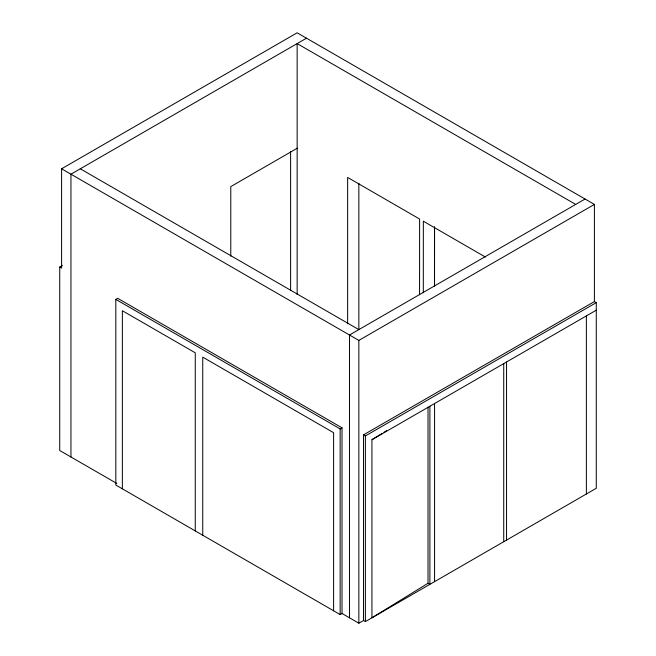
<?xml version="1.0" encoding="UTF-8"?>
<svg xmlns="http://www.w3.org/2000/svg" width="656" height="656" viewBox="0 0 656 656"><rect width="100%" height="100%" fill="white"/><g stroke="black" fill="none" stroke-linecap="round" stroke-linejoin="round"><path stroke-width="0.98" d="M419.569 294.7L419.602 219.03L347.631 177.432L347.631 323.793M423.309 292.765L423.341 221.195L485.424 257.07M434.559 226.984L434.526 286.295L434.485 226.984M428.015 407.155L428.015 583.266L371.936 617.804L371.936 439.709L382.284 433.337M384.014 432.271L386.597 430.68M116.801 483.456L59.729 450.508L59.729 267.017L61.598 268.099L61.598 168.797L297.152 32.8L594.402 204.418L594.402 301.555L363.522 434.854L363.522 620.502L358.848 623.2L342.022 613.483L340.152 614.565L115.817 485.046L115.817 299.398L117.686 298.316L342.022 427.835L342.022 613.483M306.5 38.196L70.946 174.193L70.946 456.986M59.729 267.017L62.377 265.491M297.439 148.125L230.789 186.607L230.789 256.209M585.054 199.014L349.5 335.011L349.5 617.804M61.598 168.797L358.848 340.407L594.402 204.418M115.817 299.398L340.152 428.917L342.022 427.835M363.522 434.854L365.392 435.937L596.271 302.637L596.271 488.285L365.392 621.585L363.522 620.502M371.936 439.709L596.271 310.19M575.706 204.418L297.152 43.591L297.152 294.618M594.402 301.555L596.271 302.637M80.294 168.797L358.848 329.615L358.848 183.245M428.015 583.266L429.885 584.34L429.885 406.253M586.374 315.905L586.374 494.001M506.539 361.997L506.539 540.093M503.734 363.621L503.734 541.708M434.559 403.555L434.559 581.642M365.392 435.937L365.392 621.585M358.848 340.407L358.848 623.2M340.152 428.917L340.152 614.565M333.609 610.785L333.609 432.698L202.745 357.143L202.745 535.23M290.608 151.405L290.608 290.6M195.267 530.917L195.267 352.821L122.36 310.731L122.36 488.827"/></g></svg>
